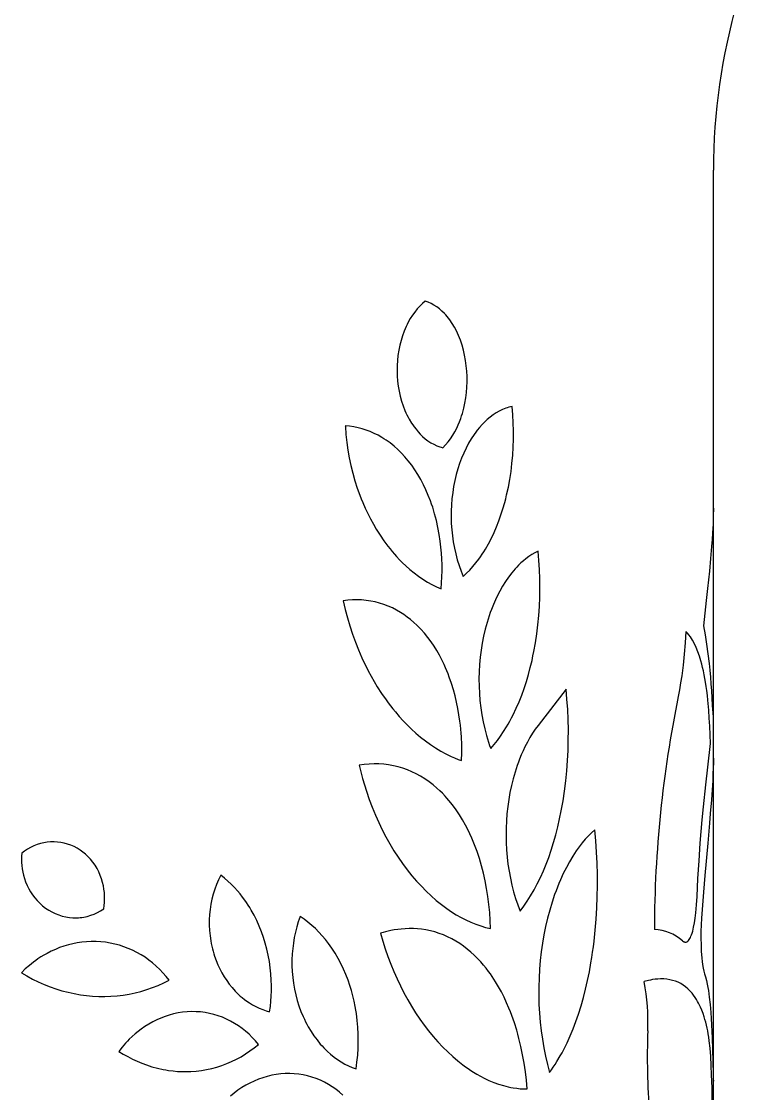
# Model space of a CAD drawing. Extents: x -234 to 1000, y -95 to 506.
# Drawn here: x 977.66 to 998.98, y 118.27 to 150.15 of the extents above; entities that cross this region are included whole.
import ezdxf

# ---------------------------------------------------------------- set-up
doc = ezdxf.new("R2010")
doc.units = 0
doc.header["$LTSCALE"] = 7
doc.header["$MEASUREMENT"] = 0
doc.layers.add('8', color=250, linetype='CONTINUOUS', lineweight=15)

msp = doc.modelspace()

# ---------------------------------------------------------------- linework, layer by layer
at = {"layer": '8', "lineweight": 30}
msp.add_line((998.2571, 66.9665), (998.2571, 145.7345), dxfattribs=at)
at = {"layer": '8', "lineweight": 30, "ltscale": 0.03407}
msp.add_line((993.8727, 130.2989), (993.0404, 129.2199), dxfattribs=at)
at = {"layer": '8', "lineweight": 30, "ltscale": 0.002919}
msp.add_line((998.2541, 129.5956), (998.2571, 129.7123), dxfattribs=at)
at = {"layer": '8', "lineweight": 30}
for points in [[(989.679, 141.8396), (989.5965, 141.7675), (989.5172, 141.6887), (989.4414, 141.6037), (989.3694, 141.5129), (989.3014, 141.4167), (989.2375, 141.3155), (989.178, 141.2098), (989.1454, 141.1461), (989.1143, 141.0812), (989.057, 140.9475), (989.0061, 140.8095), (988.962, 140.6676), (988.9246, 140.5225), (988.8941, 140.3742), (988.8705, 140.2238), (988.854, 140.0717), (988.8446, 139.9187), (988.8423, 139.7651), (988.8472, 139.6116), (988.8593, 139.4587), (988.8784, 139.3071), (988.9047, 139.1572), (988.9379, 139.0097), (988.978, 138.8651), (989.0249, 138.7241), (989.0784, 138.5871), (989.108, 138.5196), (989.1392, 138.4534), (989.1713, 138.3901), (989.2048, 138.3281), (989.2741, 138.2121), (989.3107, 138.1564), (989.3487, 138.1022), (989.4081, 138.0241), (989.4702, 137.9499), (989.5349, 137.8799), (989.6021, 137.8144), (989.6817, 137.7453), (989.764, 137.6826), (989.8487, 137.6269), (989.9356, 137.5782), (990.0242, 137.5371), (990.1143, 137.5036), (990.1597, 137.4898), (990.2054, 137.4781)], [(990.2054, 137.4781), (990.2855, 137.5604), (990.3614, 137.6494), (990.4329, 137.7447), (990.4998, 137.8457), (990.5621, 137.9521), (990.6196, 138.0633), (990.6622, 138.1554), (990.7016, 138.2501), (990.7378, 138.3471), (990.763, 138.4212), (990.7863, 138.4965), (990.8079, 138.5727), (990.8276, 138.6498), (990.8617, 138.8065), (990.8881, 138.962), (990.9077, 139.1194), (990.9205, 139.2783), (990.9264, 139.438), (990.9256, 139.598), (990.9179, 139.7577), (990.9034, 139.9165), (990.882, 140.0738), (990.8538, 140.2289), (990.8188, 140.3812), (990.777, 140.5301), (990.7284, 140.675), (990.7015, 140.746), (990.6729, 140.8156), (990.6428, 140.8835), (990.6111, 140.9499), (990.5497, 141.0658), (990.4831, 141.1763), (990.4114, 141.2809), (990.3733, 141.3312), (990.334, 141.3797), (990.2941, 141.4257), (990.2531, 141.4699), (990.1796, 141.5419), (990.1028, 141.608), (990.0231, 141.6678), (989.9406, 141.7212), (989.8556, 141.7677), (989.7683, 141.8073), (989.679, 141.8396)], [(992.269, 138.6997), (992.221, 138.6905), (992.173, 138.6792), (992.1245, 138.6657), (992.0761, 138.6501), (991.9805, 138.613), (991.8859, 138.5681), (991.7926, 138.5154), (991.7009, 138.4554), (991.6111, 138.3882), (991.5234, 138.3143), (991.4464, 138.2421), (991.3715, 138.1649), (991.2989, 138.0828), (991.2286, 137.9962), (991.1831, 137.936), (991.1387, 137.874), (991.0535, 137.7447), (990.9733, 137.6087), (990.8983, 137.4667), (990.8286, 137.3192), (990.7645, 137.1667), (990.7061, 137.0098), (990.6535, 136.8488), (990.6048, 136.6768), (990.5628, 136.5014), (990.5273, 136.3232), (990.4987, 136.1426), (990.4768, 135.9602), (990.4618, 135.7764), (990.4537, 135.5918), (990.4525, 135.4068), (990.4582, 135.222), (990.4707, 135.0378), (990.4902, 134.8548), (990.5165, 134.6734), (990.5496, 134.4942), (990.5894, 134.3177), (990.6358, 134.1443), (990.6887, 133.9747), (990.748, 133.8093), (990.8135, 133.6487)], [(990.8135, 133.6487), (990.9119, 133.7415), (991.0073, 133.8395), (991.0995, 133.9426), (991.1884, 134.0506), (991.2741, 134.1632), (991.325, 134.2345), (991.3747, 134.3075), (991.4248, 134.3847), (991.4735, 134.4636), (991.5652, 134.6231), (991.6516, 134.7884), (991.7303, 134.954), (991.8039, 135.1243), (991.8725, 135.2989), (991.936, 135.4775), (991.9944, 135.6598), (992.0478, 135.8453), (992.0774, 135.9582), (992.1052, 136.072), (992.1554, 136.3024), (992.1985, 136.536), (992.2345, 136.7724), (992.2633, 137.0109), (992.2851, 137.2511), (992.2999, 137.4924), (992.3077, 137.7344), (992.3085, 137.9766), (992.3023, 138.2185), (992.2892, 138.4597), (992.269, 138.6997)], [(987.3038, 138.1269), (987.3051, 138.1049), (987.3231, 137.87), (987.3488, 137.6362), (987.3821, 137.4038), (987.423, 137.1732), (987.4714, 136.9448), (987.5272, 136.719), (987.5903, 136.4962), (987.6607, 136.2769), (987.7382, 136.0613), (987.7795, 135.955), (987.8226, 135.8499), (987.895, 135.6841), (987.9717, 135.5214), (988.0526, 135.3621), (988.1376, 135.2064), (988.2265, 135.0544), (988.3369, 134.8795), (988.4526, 134.7106), (988.5732, 134.5479), (988.6359, 134.4685), (988.6997, 134.3908), (988.7637, 134.316), (988.8289, 134.2429), (988.918, 134.1477), (989.009, 134.0559), (989.1017, 133.9675), (989.2259, 133.8571), (989.3528, 133.7532), (989.4821, 133.656), (989.6137, 133.5657), (989.7471, 133.4826), (989.8824, 133.4069), (990.0191, 133.3389), (990.157, 133.2786)], [(990.157, 133.2786), (990.1708, 133.4562), (990.1796, 133.6346), (990.1834, 133.8134), (990.1823, 133.9922), (990.1762, 134.1685), (990.1654, 134.3443), (990.1497, 134.5195), (990.1291, 134.6936), (990.098, 134.9009), (990.0598, 135.106), (990.0147, 135.3086), (989.9625, 135.5082), (989.9033, 135.7044), (989.871, 135.801), (989.837, 135.8965), (989.7733, 136.061), (989.7042, 136.2217), (989.6297, 136.3783), (989.5499, 136.5304), (989.4649, 136.6777), (989.3747, 136.8198), (989.2794, 136.9564), (989.1789, 137.0871), (989.0789, 137.2057), (988.9744, 137.3183), (988.8658, 137.4247), (988.753, 137.5245), (988.6364, 137.6176), (988.5762, 137.6618), (988.5151, 137.7042), (988.454, 137.7441), (988.3921, 137.7823), (988.2792, 137.8459), (988.1638, 137.9034), (988.0462, 137.9548), (987.9265, 137.9998), (987.8049, 138.0384), (987.6816, 138.0704), (987.5568, 138.0959), (987.4308, 138.1148), (987.3038, 138.1269)], [(998.2571, 135.6811), (998.2543, 135.4487), (998.246, 135.2039), (998.2328, 134.9473), (998.2199, 134.7474), (998.2047, 134.5414), (998.1743, 134.1833), (998.1387, 133.8098), (998.0843, 133.2895), (998.0446, 132.9295), (997.9593, 132.181)], [(993.0415, 134.3981), (992.9482, 134.3523), (992.8558, 134.2992), (992.7644, 134.2391), (992.6744, 134.1723), (992.6021, 134.1129), (992.5309, 134.0492), (992.461, 133.9815), (992.4102, 133.9288), (992.3601, 133.8741), (992.3095, 133.8157), (992.2597, 133.7552), (992.1644, 133.6299), (992.073, 133.4974), (991.9858, 133.3579), (991.9029, 133.212), (991.8355, 133.0823), (991.7717, 132.9486), (991.7114, 132.8111), (991.6548, 132.6702), (991.6192, 132.5747), (991.5854, 132.4778), (991.5531, 132.3793), (991.5225, 132.2797), (991.4669, 132.0776), (991.4188, 131.8737), (991.3777, 131.6665), (991.3438, 131.4567), (991.3172, 131.2446), (991.2978, 131.0309), (991.2858, 130.8161), (991.2811, 130.6007), (991.2838, 130.3852), (991.2939, 130.1701), (991.3113, 129.956), (991.336, 129.7434), (991.3679, 129.5328), (991.4071, 129.3248), (991.4533, 129.1199), (991.5066, 128.9187), (991.5667, 128.7217), (991.5993, 128.6249), (991.6335, 128.5295)], [(991.6335, 128.5295), (991.7341, 128.6479), (991.8311, 128.7716), (991.9245, 128.9004), (992.0143, 129.0339), (992.1004, 129.172), (992.1517, 129.2593), (992.2016, 129.3482), (992.2514, 129.4412), (992.2997, 129.5357), (992.3907, 129.7267), (992.476, 129.9232), (992.5531, 130.1183), (992.6249, 130.3178), (992.6915, 130.5214), (992.7528, 130.7288), (992.8089, 130.9397), (992.8599, 131.1537), (992.8881, 131.2835), (992.9144, 131.4142), (992.9615, 131.6782), (993.0014, 131.9451), (993.0342, 132.2145), (993.0598, 132.4859), (993.0783, 132.7586), (993.0897, 133.0323), (993.0941, 133.3064), (993.0915, 133.5805), (993.0819, 133.8541), (993.0653, 134.1268), (993.0415, 134.3981)], [(990.7626, 128.1707), (990.7686, 128.4053), (990.7668, 128.6401), (990.757, 128.8745), (990.7491, 128.9916), (990.7393, 129.1084), (990.7274, 129.2245), (990.7136, 129.3402), (990.6861, 129.5322), (990.6531, 129.7225), (990.6145, 129.9108), (990.5704, 130.0967), (990.5207, 130.28), (990.4654, 130.4604), (990.3986, 130.6534), (990.3622, 130.7496), (990.3241, 130.8445), (990.2853, 130.9358), (990.2449, 131.0259), (990.176, 131.1691), (990.1028, 131.3085), (990.0255, 131.4441), (989.9439, 131.5754), (989.8582, 131.7022), (989.7598, 131.8354), (989.6566, 131.9627), (989.5488, 132.0835), (989.4932, 132.1415), (989.4364, 132.1977), (989.3433, 132.2841), (989.2475, 132.3657), (989.149, 132.4426), (989.048, 132.5146), (988.9445, 132.5814), (988.8251, 132.6505), (988.703, 132.7129), (988.5783, 132.7683), (988.4514, 132.8166), (988.3223, 132.8577), (988.1914, 132.8915), (988.0588, 132.918), (987.9249, 132.937), (987.7899, 132.9486), (987.6541, 132.9528), (987.5176, 132.9495), (987.3809, 132.9388), (987.2442, 132.9207)], [(987.2442, 132.9207), (987.3014, 132.6696), (987.3659, 132.4212), (987.4377, 132.1759), (987.5166, 131.934), (987.6025, 131.6959), (987.6952, 131.4618), (987.7947, 131.2323), (987.8469, 131.1193), (987.9007, 131.0075), (987.9845, 130.8423), (988.0717, 130.6802), (988.1624, 130.5212), (988.2565, 130.3657), (988.3829, 130.1698), (988.5145, 129.9802), (988.5826, 129.8874), (988.6519, 129.7962), (988.7218, 129.7077), (988.7928, 129.6209), (988.9093, 129.4851), (989.0287, 129.3542), (989.1507, 129.2282), (989.2752, 129.1074), (989.402, 128.9919), (989.5456, 128.8702), (989.6916, 128.7555), (989.8399, 128.6481), (989.9901, 128.5483), (990.1422, 128.4563), (990.2957, 128.3724), (990.3729, 128.3335), (990.4504, 128.2966), (990.5541, 128.2508), (990.6582, 128.2088), (990.7626, 128.1707)], [(997.4419, 132.0142), (997.4189, 131.6735), (997.3899, 131.338), (997.3549, 131.0092), (997.335, 130.8477), (997.3135, 130.6885), (997.2821, 130.48), (997.2476, 130.2764), (997.2097, 130.0781)], [(998.0252, 130.5007), (997.9833, 130.7257), (997.9597, 130.8369), (997.9347, 130.9446), (997.9099, 131.0426), (997.8837, 131.1374), (997.8406, 131.2777), (997.7942, 131.4098), (997.7444, 131.5334), (997.6911, 131.6482), (997.6342, 131.7539), (997.6044, 131.8033), (997.5738, 131.8503), (997.5314, 131.9093), (997.4875, 131.964), (997.4419, 132.0142)], [(997.9593, 132.181), (998.0097, 131.9113), (998.0547, 131.6338), (998.0943, 131.3486), (998.129, 131.0561), (998.1493, 130.858), (998.1676, 130.657), (998.1841, 130.4517), (998.1987, 130.2435), (998.2223, 129.8209)], [(998.1713, 128.6777), (998.1615, 128.9422), (998.1496, 129.2002), (998.1362, 129.4379), (998.1204, 129.6676), (998.0946, 129.9669), (998.0792, 130.1127), (998.0622, 130.2527), (998.0445, 130.3797), (998.0252, 130.5007)], [(992.5033, 123.6961), (992.613, 123.8424), (992.7181, 123.9951), (992.8188, 124.1539), (992.921, 124.3292), (993.018, 124.5107), (993.11, 124.6981), (993.197, 124.891), (993.2788, 125.0888), (993.3555, 125.2913), (993.432, 125.5123), (993.5028, 125.738), (993.5682, 125.9678), (993.628, 126.2016), (993.6825, 126.439), (993.7316, 126.6795), (993.7586, 126.8253), (993.7837, 126.9719), (993.8281, 127.2678), (993.8652, 127.5667), (993.8949, 127.8679), (993.9174, 128.171), (993.9326, 128.4753), (993.9405, 128.7804), (993.9414, 129.0857), (993.935, 129.3907), (993.9215, 129.6949), (993.9007, 129.9978), (993.8727, 130.2989)], [(998.2223, 129.8209), (998.23, 129.6832), (998.2365, 129.5991), (998.2427, 129.547), (998.2452, 129.5355), (998.2464, 129.5327), (998.2469, 129.5321), (998.2472, 129.532), (998.2475, 129.5319), (998.2478, 129.532), (998.2483, 129.5325), (998.2487, 129.5334), (998.2496, 129.5363), (998.2514, 129.5486), (998.2541, 129.5956)], [(993.0404, 129.2199), (992.9558, 129.1048), (992.8743, 128.9833), (992.7962, 128.8558), (992.7214, 128.7227), (992.6504, 128.5843), (992.594, 128.4652), (992.5403, 128.3431), (992.4894, 128.2179), (992.4531, 128.1223), (992.4184, 128.0251), (992.3539, 127.8269), (992.2976, 127.6295), (992.2477, 127.4281), (992.2044, 127.2232), (992.1678, 127.0152), (992.1378, 126.8048), (992.1147, 126.5923), (992.0983, 126.3784), (992.0888, 126.1635), (992.0862, 125.9481), (992.0905, 125.7328), (992.1017, 125.518), (992.1197, 125.3043), (992.1446, 125.0922), (992.1762, 124.8822), (992.2146, 124.6748), (992.2596, 124.4706), (992.311, 124.27), (992.3689, 124.0737), (992.4331, 123.8822), (992.5033, 123.6961)], [(997.7714, 124.1265), (997.7979, 124.6648), (997.8304, 125.1943), (997.8682, 125.7126), (997.8969, 126.0635), (997.9273, 126.4068), (997.9645, 126.7964), (998.0325, 127.4493), (998.0913, 127.9764), (998.1713, 128.6777)], [(998.2571, 128.2395), (998.2559, 128.0998), (998.2525, 127.953), (998.2457, 127.7674), (998.2362, 127.5727), (998.2194, 127.2976), (998.1989, 127.0074), (998.1664, 126.5983), (998.1423, 126.3126), (998.0897, 125.7134), (998.0056, 124.7558), (997.9637, 124.2555), (997.9038, 123.4833)], [(991.6254, 123.1752), (991.616, 123.4156), (991.5996, 123.6553), (991.5762, 123.8939), (991.5458, 124.1308), (991.5083, 124.3657), (991.4639, 124.5979), (991.4123, 124.8269), (991.3563, 125.0431), (991.2936, 125.2557), (991.2244, 125.4643), (991.1867, 125.5685), (991.1472, 125.6716), (991.1074, 125.7701), (991.066, 125.8674), (991.0072, 125.9972), (990.9456, 126.1243), (990.881, 126.2488), (990.7917, 126.4077), (990.6974, 126.5614), (990.5981, 126.7094), (990.4939, 126.8515), (990.3849, 126.9873), (990.3286, 127.0527), (990.2711, 127.1164), (990.1927, 127.1986), (990.1122, 127.2776), (990.0298, 127.3534), (989.9139, 127.4515), (989.7945, 127.5431), (989.6717, 127.628), (989.5458, 127.7059), (989.4169, 127.7767), (989.2852, 127.8401), (989.1509, 127.8962), (989.0143, 127.9447), (988.8754, 127.9856), (988.7347, 128.0187), (988.5922, 128.044), (988.4484, 128.0615), (988.3033, 128.0711), (988.1574, 128.0728), (988.0108, 128.0667), (987.8639, 128.0528), (987.7169, 128.0312)], [(987.7169, 128.0312), (987.7642, 127.8353), (987.8158, 127.6411), (987.8717, 127.4486), (987.9317, 127.2582), (988.0139, 127.0194), (988.1026, 126.7844), (988.1977, 126.5535), (988.2969, 126.3317), (988.4019, 126.1144), (988.5126, 125.9021), (988.6289, 125.6949), (988.7505, 125.4933), (988.8773, 125.2975), (989.009, 125.108), (989.1455, 124.9249), (989.2865, 124.7487), (989.4246, 124.5877), (989.5664, 124.4336), (989.7116, 124.2864), (989.86, 124.1467), (990.0115, 124.0145), (990.1656, 123.8903), (990.2436, 123.8313), (990.3222, 123.7743), (990.4631, 123.6784), (990.6056, 123.5893), (990.7493, 123.5074), (990.8941, 123.4328), (991.0396, 123.3657), (991.1858, 123.3062), (991.3323, 123.2545), (991.4789, 123.2108), (991.6254, 123.1752)], [(994.726, 126.112), (994.6303, 126.0274), (994.5359, 125.9344), (994.4429, 125.8335), (994.3516, 125.7249), (994.2622, 125.609), (994.1749, 125.4862), (994.1236, 125.4094), (994.0732, 125.3303), (993.9752, 125.1656), (993.8812, 124.9927), (993.7913, 124.8122), (993.706, 124.6246), (993.6608, 124.5182), (993.617, 124.4099), (993.5747, 124.2998), (993.5339, 124.1879), (993.457, 123.9592), (993.3865, 123.7246), (993.3224, 123.4846), (993.265, 123.2398), (993.2145, 122.9909), (993.1709, 122.7384), (993.1344, 122.4828), (993.105, 122.2249), (993.0828, 121.965), (993.0679, 121.7038), (993.0603, 121.4418), (993.06, 121.1796), (993.067, 120.9177), (993.0813, 120.6565), (993.1029, 120.3968), (993.1316, 120.1389), (993.1675, 119.8835), (993.2104, 119.631), (993.2603, 119.3821), (993.317, 119.1373), (993.3803, 118.8971)], [(993.3803, 118.8971), (993.4358, 118.9736), (993.4902, 119.052), (993.5453, 119.1351), (993.5992, 119.22), (993.7013, 119.3918), (993.7532, 119.4851), (993.8038, 119.58), (993.8545, 119.6795), (993.9037, 119.7808), (993.9964, 119.985), (994.0837, 120.1951), (994.1657, 120.4111), (994.2424, 120.6326), (994.3187, 120.8748), (994.3891, 121.1221), (994.4537, 121.3741), (994.5126, 121.6304), (994.566, 121.8906), (994.6138, 122.1543), (994.6397, 122.3129), (994.6637, 122.4725), (994.6861, 122.6353), (994.7066, 122.7991), (994.7416, 123.1265), (994.7692, 123.4564), (994.7893, 123.7882), (994.8021, 124.1212), (994.8076, 124.4548), (994.8059, 124.7884), (994.7969, 125.1215), (994.7806, 125.4535), (994.757, 125.7839), (994.726, 126.112)], [(980.1141, 123.7661), (980.1278, 123.8596), (980.1367, 123.9539), (980.1408, 124.0487), (980.14, 124.1436), (980.1339, 124.2447), (980.1222, 124.3451), (980.105, 124.4445), (980.0825, 124.5426), (980.0504, 124.652), (980.0116, 124.7588), (979.9661, 124.8625), (979.9141, 124.9627), (979.8558, 125.0589), (979.7914, 125.1506), (979.7213, 125.2373), (979.65, 125.3142), (979.574, 125.3859), (979.4937, 125.4521), (979.4094, 125.5124), (979.3214, 125.5665), (979.23, 125.6143), (979.1358, 125.6554), (979.0391, 125.6896), (978.9403, 125.7168), (978.8398, 125.7368), (978.7382, 125.7496), (978.6357, 125.755), (978.5329, 125.753), (978.4304, 125.7437), (978.3286, 125.7271), (978.228, 125.7032), (978.1291, 125.6723), (978.0323, 125.6344), (977.938, 125.5899), (977.8467, 125.5388), (977.7588, 125.4815), (977.6746, 125.4182)], [(977.6746, 125.4182), (977.6675, 125.3259), (977.6649, 125.2332), (977.667, 125.1404), (977.6737, 125.048), (977.6858, 124.9512), (977.703, 124.8551), (977.7253, 124.7602), (977.7525, 124.6668), (977.7893, 124.5628), (977.8324, 124.4614), (977.8814, 124.3631), (977.9363, 124.2682), (977.9968, 124.1772), (978.0628, 124.0905), (978.1338, 124.0084), (978.2126, 123.9285), (978.2962, 123.8544), (978.3843, 123.7864), (978.4765, 123.7249), (978.5724, 123.6701), (978.6716, 123.6224), (978.7735, 123.582), (978.8777, 123.5491), (978.9837, 123.524), (979.0372, 123.5144), (979.091, 123.5068), (979.1984, 123.4975), (979.2523, 123.4959), (979.3062, 123.4963), (979.3599, 123.4987), (979.4136, 123.503), (979.467, 123.5094), (979.5202, 123.5177), (979.573, 123.5281), (979.6254, 123.5403), (979.7288, 123.5707), (979.8298, 123.6087), (979.928, 123.6541), (980.0229, 123.7066), (980.1141, 123.7661)], [(983.5984, 124.7633), (983.5317, 124.6275), (983.4719, 124.4877), (983.419, 124.3444), (983.3734, 124.1979), (983.335, 124.0488), (983.304, 123.8975), (983.2805, 123.7446), (983.2645, 123.5904), (983.2561, 123.4355), (983.2553, 123.2803), (983.2623, 123.1221), (983.2772, 122.9646), (983.3, 122.8082), (983.3143, 122.7306), (983.3305, 122.6535), (983.3487, 122.577), (983.3688, 122.501), (983.3908, 122.4257), (983.4147, 122.3512), (983.4609, 122.2227), (983.5128, 122.097), (983.5702, 121.9743), (983.633, 121.8551), (983.701, 121.7397), (983.774, 121.6284), (983.852, 121.5216), (983.9346, 121.4194), (984.0285, 121.3152), (984.1273, 121.2173), (984.1784, 121.1708), (984.2307, 121.126), (984.302, 121.069), (984.3751, 121.0152), (984.4499, 120.9648), (984.5456, 120.9066), (984.6435, 120.8539), (984.7434, 120.8069), (984.845, 120.7658), (984.9481, 120.7308), (985.0523, 120.7019)], [(985.0523, 120.7019), (985.0729, 120.8571), (985.0885, 121.0133), (985.0991, 121.1701), (985.1046, 121.3266), (985.1051, 121.4833), (985.1006, 121.6398), (985.0886, 121.8265), (985.0695, 122.0126), (985.0433, 122.1976), (985.01, 122.3809), (984.9696, 122.5623), (984.923, 122.738), (984.8698, 122.9112), (984.8098, 123.0815), (984.7431, 123.2485), (984.6698, 123.4118), (984.59, 123.5711), (984.5037, 123.726), (984.4578, 123.8023), (984.4104, 123.8773), (984.3621, 123.9499), (984.3123, 124.0211), (984.2431, 124.1148), (984.1712, 124.2058), (984.0967, 124.2943), (984.004, 124.3967), (983.9076, 124.495), (983.8078, 124.589), (983.7047, 124.6784), (983.5984, 124.7633)], [(997.3374, 122.8121), (997.367, 122.7902), (997.3817, 122.7825), (997.3964, 122.7771), (997.411, 122.774), (997.4303, 122.7733), (997.4494, 122.7767), (997.4682, 122.7841), (997.4927, 122.8001), (997.5164, 122.823), (997.5393, 122.8525), (997.5559, 122.8789), (997.5719, 122.9087), (997.5901, 122.9484), (997.6075, 122.9925), (997.6248, 123.0432), (997.6411, 123.0982), (997.6702, 123.2168), (997.6957, 123.3483), (997.7175, 123.4905), (997.7359, 123.6412), (997.7474, 123.7586), (997.7571, 123.879), (997.7714, 124.1265)], [(985.9559, 123.5321), (985.9036, 123.38), (985.8576, 123.225), (985.8178, 123.0676), (985.7845, 122.9081), (985.7577, 122.747), (985.7373, 122.5845), (985.7235, 122.4211), (985.7161, 122.246), (985.7161, 122.0707), (985.7237, 121.8956), (985.7388, 121.7212), (985.7614, 121.5478), (985.7913, 121.3761), (985.8287, 121.2064), (985.8733, 121.0392), (985.9251, 120.8748), (985.9839, 120.7139), (986.0496, 120.5569), (986.0852, 120.4796), (986.1225, 120.4035), (986.161, 120.3292), (986.2012, 120.2562), (986.2827, 120.1198), (986.3698, 119.9885), (986.4624, 119.8628), (986.5601, 119.7431), (986.6111, 119.6854), (986.6633, 119.6294), (986.7162, 119.5755), (986.7701, 119.5234), (986.8676, 119.4362), (986.9682, 119.3549), (987.0717, 119.2796), (987.1778, 119.2106), (987.2862, 119.1481), (987.3967, 119.0924), (987.509, 119.0438), (987.6229, 119.0023)], [(987.6229, 119.0023), (987.6512, 119.2066), (987.6718, 119.4124), (987.6846, 119.6191), (987.6897, 119.8264), (987.6869, 120.0338), (987.6764, 120.2409), (987.6581, 120.447), (987.6321, 120.6519), (987.6161, 120.7538), (987.5982, 120.8551), (987.5656, 121.016), (987.528, 121.1753), (987.4855, 121.3327), (987.438, 121.488), (987.3856, 121.6408), (987.321, 121.8091), (987.2503, 121.9738), (987.1735, 122.1345), (987.0907, 122.2908), (987.0019, 122.4423), (986.9073, 122.5887), (986.8578, 122.6598), (986.8069, 122.7296), (986.7145, 122.8481), (986.6178, 122.9618), (986.517, 123.0706), (986.4122, 123.1742), (986.3035, 123.2724), (986.1912, 123.3649), (986.0752, 123.4515), (985.9559, 123.5321)], [(997.9038, 123.4833), (997.8925, 123.2884), (997.8863, 123.086), (997.8855, 122.8886), (997.8895, 122.6925), (997.8985, 122.5014), (997.9145, 122.2958), (997.9247, 122.1993), (997.9363, 122.1086), (997.9538, 121.999), (997.9731, 121.9056), (997.9833, 121.866), (997.9938, 121.8317)], [(992.7202, 118.4078), (992.6959, 118.6644), (992.6648, 118.9193), (992.6266, 119.172), (992.5815, 119.4221), (992.5294, 119.6689), (992.4702, 119.9118), (992.4379, 120.0317), (992.4038, 120.1505), (992.3339, 120.3735), (992.2959, 120.4849), (992.2561, 120.595), (992.216, 120.7006), (992.1741, 120.8048), (992.1028, 120.9711), (992.0271, 121.1335), (991.9471, 121.2917), (991.8629, 121.4453), (991.7743, 121.5942), (991.6726, 121.7512), (991.6199, 121.8274), (991.5658, 121.9019), (991.4919, 121.9985), (991.4157, 122.0921), (991.3374, 122.1823), (991.2406, 122.2863), (991.1408, 122.3852), (991.038, 122.479), (990.9323, 122.5675), (990.8239, 122.6505), (990.709, 122.7303), (990.5914, 122.804), (990.4712, 122.8713), (990.3486, 122.9322), (990.2237, 122.9865), (990.0966, 123.0342), (989.9676, 123.0751), (989.8368, 123.1092), (989.7044, 123.1364), (989.5706, 123.1567), (989.4506, 123.169), (989.3299, 123.1757), (989.2084, 123.177), (989.0864, 123.1729), (988.9641, 123.1633), (988.862, 123.1512), (988.7597, 123.1353), (988.6575, 123.1158), (988.581, 123.0987), (988.5045, 123.0796), (988.4281, 123.0584), (988.3519, 123.0352)], [(982.0609, 121.6424), (981.9717, 121.7542), (981.8778, 121.8615), (981.7794, 121.964), (981.6768, 122.0615), (981.57, 122.1537), (981.4592, 122.2404), (981.3447, 122.3214), (981.2248, 122.3976), (981.1016, 122.4675), (980.9753, 122.531), (980.8461, 122.5878), (980.7143, 122.638), (980.5803, 122.6812), (980.4442, 122.7174), (980.3065, 122.7466), (980.1674, 122.7687), (980.0272, 122.7836), (979.8863, 122.7913), (979.745, 122.7918), (979.6036, 122.785), (979.4624, 122.7712), (979.3283, 122.7513), (979.195, 122.725), (979.0627, 122.6924), (978.9318, 122.6535), (978.8025, 122.6085), (978.675, 122.5574), (978.5497, 122.5004), (978.4267, 122.4376), (978.3347, 122.3859), (978.2443, 122.3311), (978.1557, 122.2731), (978.0904, 122.2275), (978.0262, 122.1803), (977.901, 122.0809), (977.7806, 121.9751), (977.6653, 121.8632)], [(988.3519, 123.0352), (988.4194, 122.8015), (988.4928, 122.5707), (988.5719, 122.343), (988.6567, 122.1187), (988.747, 121.8982), (988.8428, 121.6818), (988.9438, 121.4697), (989.0496, 121.2629), (989.1604, 121.0608), (989.276, 120.8639), (989.3963, 120.6723), (989.5211, 120.4863), (989.6502, 120.3064), (989.7833, 120.1326), (989.9204, 119.9655), (990.0612, 119.8051), (990.2054, 119.6519), (990.3509, 119.5081), (990.4993, 119.3717), (990.6503, 119.2433), (990.8037, 119.1229), (990.8813, 119.0658), (990.9593, 119.0108), (991.0378, 118.9581), (991.1166, 118.9076), (991.2224, 118.8437), (991.3287, 118.7839), (991.4356, 118.7283), (991.5786, 118.6606), (991.7222, 118.6007), (991.8659, 118.5485), (992.0097, 118.5044), (992.1532, 118.4684), (992.2248, 118.4535), (992.2963, 118.4407), (992.4031, 118.4253), (992.5095, 118.4147), (992.6152, 118.4089), (992.7202, 118.4078)], [(977.6653, 121.8632), (977.8295, 121.7662), (977.9969, 121.6759), (978.1672, 121.5924), (978.3401, 121.5158), (978.5155, 121.4462), (978.693, 121.3839), (978.8723, 121.3289), (979.0531, 121.2813), (979.2353, 121.2412), (979.4184, 121.2087), (979.6005, 121.1842), (979.783, 121.1672), (979.9656, 121.1579), (980.148, 121.1563), (980.33, 121.1624), (980.5111, 121.1762), (980.6913, 121.1977), (980.87, 121.227), (981.0472, 121.2639), (981.2225, 121.3084), (981.3955, 121.3605), (981.5662, 121.42), (981.7341, 121.4869), (981.8991, 121.5611), (982.0609, 121.6424)], [(997.9938, 121.8317), (998.0232, 121.7362), (998.0502, 121.6318), (998.075, 121.5188), (998.0921, 121.4287), (998.108, 121.3341), (998.1364, 121.1326), (998.1606, 120.9155), (998.1809, 120.6842), (998.1939, 120.5023), (998.2051, 120.3137), (998.2229, 119.9183), (998.2336, 119.5773), (998.2415, 119.2239)], [(998.0732, 120.2177), (998.0308, 120.388), (998.0076, 120.4697), (997.9831, 120.5489), (997.9485, 120.6508), (997.9114, 120.7482), (997.8719, 120.8411), (997.8158, 120.9567), (997.7862, 121.0115), (997.7555, 121.0642), (997.7127, 121.1313), (997.668, 121.1946), (997.6213, 121.2541), (997.5601, 121.3233), (997.4958, 121.3863), (997.4283, 121.4434), (997.3577, 121.4943), (997.2841, 121.5391), (997.2073, 121.5777), (997.1276, 121.6101), (997.0448, 121.6363), (996.9591, 121.6562), (996.8704, 121.67), (996.7789, 121.6775), (996.6847, 121.6788), (996.6073, 121.6755), (996.5283, 121.6681), (996.4476, 121.6569), (996.386, 121.6458), (996.3236, 121.6326), (996.1961, 121.5997)], [(984.7185, 119.7314), (984.6295, 119.837), (984.5361, 119.9376), (984.4385, 120.033), (984.3368, 120.123), (984.2313, 120.2072), (984.1221, 120.2856), (984.0095, 120.3578), (983.8915, 120.4248), (983.7705, 120.4851), (983.6467, 120.5384), (983.5204, 120.5845), (983.392, 120.6235), (983.2617, 120.6551), (983.1298, 120.6792), (982.9967, 120.6959), (982.8628, 120.705), (982.7283, 120.7066), (982.5936, 120.7006), (982.459, 120.6872), (982.3249, 120.6663), (982.1917, 120.6381), (982.0647, 120.6041), (981.9391, 120.5635), (981.8152, 120.5165), (981.6932, 120.4631), (981.5734, 120.4036), (981.4561, 120.338), (981.3415, 120.2665), (981.2298, 120.1894), (981.1367, 120.1189), (981.046, 120.0446), (980.9579, 119.9664), (980.8726, 119.8847), (980.8174, 119.8282), (980.7634, 119.7702), (980.6596, 119.6499), (980.5615, 119.5241)], [(998.232, 116.1026), (998.234, 116.636), (998.2332, 117.1322), (998.2299, 117.6232), (998.2246, 118.0374), (998.2163, 118.4411), (998.2044, 118.8297), (998.1924, 119.1078), (998.1771, 119.3714), (998.1581, 119.6173), (998.1348, 119.8425), (998.1211, 119.9485), (998.106, 120.0477), (998.0903, 120.1361), (998.0732, 120.2177)], [(980.5615, 119.5241), (980.6937, 119.4428), (980.8285, 119.367), (980.9656, 119.2967), (981.1049, 119.2321), (981.246, 119.1733), (981.3888, 119.1205), (981.5505, 119.0686), (981.7138, 119.0243), (981.8782, 118.9878), (981.9608, 118.9726), (982.0436, 118.9593), (982.1763, 118.9422), (982.3093, 118.9304), (982.4422, 118.9237), (982.5751, 118.9222), (982.7076, 118.926), (982.8644, 118.9373), (983.0202, 118.956), (983.1748, 118.982), (983.3279, 119.0154), (983.4791, 119.0561), (983.6283, 119.1039), (983.7752, 119.1589), (983.9195, 119.2208), (984.0609, 119.2897), (984.1994, 119.3652), (984.3345, 119.4474), (984.4662, 119.5359), (984.5943, 119.6307), (984.7185, 119.7314)], [(987.2328, 118.2255), (987.1295, 118.3141), (987.0226, 118.3967), (986.9124, 118.4732), (986.799, 118.5434), (986.6827, 118.6071), (986.5636, 118.6642), (986.4388, 118.7155), (986.3117, 118.7596), (986.1825, 118.7961), (986.0516, 118.825), (985.9193, 118.8463), (985.7858, 118.8599), (985.6515, 118.8657), (985.5168, 118.8638), (985.3818, 118.8542), (985.247, 118.837), (985.1127, 118.8122), (984.9791, 118.7799), (984.8467, 118.7402), (984.7157, 118.6934), (984.5901, 118.6411), (984.4664, 118.5823), (984.3448, 118.5171), (984.2257, 118.4458), (984.1092, 118.3685), (983.9955, 118.2853), (983.8849, 118.1966)]]:
    msp.add_lwpolyline(points, dxfattribs=at)
for centre, radius, start, end in [((1016.2571, 145.7344), 18, 163.73981, 179.99998), ((1031.5655, 123.0619), 35.0641, 168.45765, 179.86324), ((996.4635, 121.8318), 1.3136, 48.28493, 88.31739), ((989.8854, 120.404), 6.424, 357.61872, 10.72888), ((1017.9702, 119.3674), 21.6794, 177.96535, 184.47825), ((1037.5973, 119.9854), 39.3631, 181.10838, 181.9628)]:
    msp.add_arc(centre, radius, start, end, dxfattribs=at)

doc.saveas('drawing.dxf')
